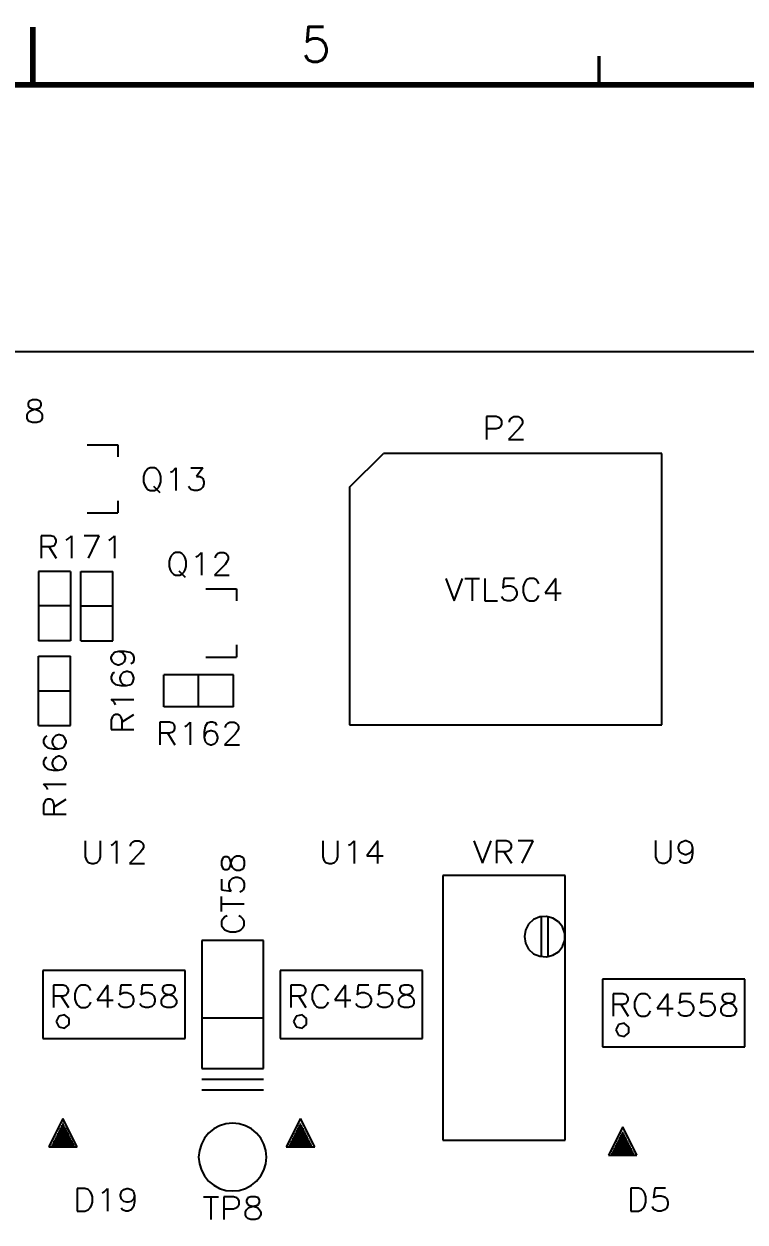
# Model space of a CAD drawing. Extents: x 295 to 953, y 10 to 290.
# Drawn here: x 686.2 to 748.3, y 187.1 to 290.2 of the extents above; entities that cross this region are included whole.
import ezdxf
from ezdxf.enums import TextEntityAlignment as Align

# ---------------------------------------------------------------- set-up
doc = ezdxf.new("R2010")
doc.units = 0
doc.header["$LTSCALE"] = 5
doc.header["$MEASUREMENT"] = 0
doc.layers.get('0').update_dxf_attribs({"linetype": 'CONTINUOUS', "lineweight": 25})
for name, color, linetype in [('DV-PEI-A6_TSK', 10, 'CONTINUOUS'), ('문자', 4, 'CONTINUOUS'), ('테두리', 3, 'CONTINUOUS')]:
    doc.layers.add(name, color=color, linetype=linetype)
doc.styles.get("Standard").update_dxf_attribs({"font": 'simplex.shx'})

# ---------------------------------------------------------------- blocks, each defined once
blk = doc.blocks.new('C')
at = {"layer": '테두리'}
for points, const_width in [([(210, 290), (210, 285)], 0.5), ([(258.75, 287.5), (258.75, 285)], 0.3), ([(15, 285), (15, 15), (405, 15), (405, 285), (15, 285)], 0.5)]:
    blk.add_lwpolyline(points, dxfattribs=dict(at, const_width=const_width))
at = {"layer": '문자'}
blk.add_text('5', height=3, dxfattribs=at).set_placement((234.38, 288.5), align=Align.MIDDLE)

msp = doc.modelspace()

# ---------------------------------------------------------------- linework, layer by layer
at = {"layer": 'DV-PEI-A6_TSK', "color": 7}
for p, q in [((858.07, 262), (515.38, 262)), ((686.68, 257.77), (686.59, 257.58)), ((686.59, 257.58), (686.59, 257.4)), ((686.59, 257.4), (686.68, 257.22)), ((686.96, 257.86), (686.68, 257.77)), ((686.68, 257.22), (686.86, 257.12)), ((686.78, 256.93), (687.05, 257.03)), ((686.86, 257.12), (687.24, 257.03)), ((687.33, 257.86), (686.96, 257.86)), ((687.05, 257.03), (687.42, 257.12)), ((687.24, 257.03), (687.52, 256.93)), ((687.61, 257.77), (687.33, 257.86)), ((687.42, 257.12), (687.61, 257.22)), ((687.7, 257.58), (687.61, 257.77)), ((687.61, 257.22), (687.7, 257.4)), ((687.7, 257.4), (687.7, 257.58)), ((686.49, 256.57), (686.59, 256.75)), ((686.49, 256.29), (686.49, 256.57)), ((686.59, 256.1), (686.49, 256.29)), ((686.59, 256.75), (686.78, 256.93)), ((686.68, 256.01), (686.59, 256.1)), ((686.96, 255.91), (686.68, 256.01)), ((687.61, 256.01), (687.33, 255.91)), ((687.52, 256.93), (687.7, 256.75)), ((687.7, 256.1), (687.61, 256.01)), ((687.7, 256.75), (687.79, 256.57)), ((687.79, 256.29), (687.7, 256.1)), ((687.79, 256.57), (687.79, 256.29)), ((726.89, 256.43), (726.05, 256.43)), ((726.05, 256.43), (726.05, 254.46)), ((727.17, 256.33), (726.89, 256.43)), ((727.27, 256.24), (727.17, 256.33)), ((727.36, 256.05), (727.27, 256.24)), ((727.36, 255.77), (727.36, 256.05)), ((728.02, 256.05), (728.11, 256.24)), ((728.02, 255.96), (728.02, 256.05)), ((728.11, 256.24), (728.21, 256.33)), ((728.21, 256.33), (728.39, 256.43)), ((728.39, 256.43), (728.77, 256.43)), ((728.77, 256.43), (728.95, 256.33)), ((728.95, 256.33), (729.05, 256.24)), ((729.05, 256.24), (729.14, 256.05)), ((729.14, 256.05), (729.14, 255.87)), ((687.33, 255.91), (686.96, 255.91)), ((726.05, 255.4), (726.89, 255.4)), ((726.89, 255.4), (727.17, 255.49)), ((727.17, 255.49), (727.27, 255.59)), ((727.27, 255.59), (727.36, 255.77)), ((728.86, 255.4), (727.93, 254.46)), ((729.05, 255.68), (728.86, 255.4)), ((729.14, 255.87), (729.05, 255.68)), ((691.65, 254), (694.3, 254)), ((694.3, 254), (694.3, 252.96)), ((727.93, 254.46), (729.24, 254.46)), ((714.26, 250.34), (717.18, 253.26)), ((741.14, 253.26), (717.18, 253.26)), ((741.14, 229.89), (741.14, 253.26)), ((696.89, 251.93), (696.71, 251.74)), ((697.07, 252.02), (696.89, 251.93)), ((697.45, 252.02), (697.07, 252.02)), ((697.63, 251.93), (697.45, 252.02)), ((697.82, 251.74), (697.63, 251.93)), ((699.03, 251.74), (699.3, 252.02)), ((699.3, 252.02), (699.3, 250.07)), ((700.6, 252.02), (701.62, 252.02)), ((701.62, 252.02), (701.06, 251.28)), ((696.61, 251.56), (696.52, 251.28)), ((696.52, 251.28), (696.52, 250.81)), ((696.52, 250.81), (696.61, 250.54)), ((696.71, 251.74), (696.61, 251.56)), ((697.91, 251.56), (697.82, 251.74)), ((698, 251.28), (697.91, 251.56)), ((697.91, 250.54), (698, 250.81)), ((698, 250.81), (698, 251.28)), ((698.84, 251.65), (699.03, 251.74)), ((701.06, 251.28), (701.35, 251.28)), ((701.35, 251.28), (701.53, 251.19)), ((701.53, 251.19), (701.62, 251.09)), ((701.62, 251.09), (701.71, 250.81)), ((701.71, 250.81), (701.71, 250.63)), ((696.61, 250.54), (696.71, 250.35)), ((696.71, 250.35), (696.89, 250.16)), ((696.89, 250.16), (697.07, 250.07)), ((697.07, 250.07), (697.45, 250.07)), ((697.36, 250.44), (697.91, 249.89)), ((697.45, 250.07), (697.63, 250.16)), ((697.63, 250.16), (697.82, 250.35)), ((697.82, 250.35), (697.91, 250.54)), ((700.51, 250.26), (700.42, 250.44)), ((700.6, 250.16), (700.51, 250.26)), ((700.88, 250.07), (700.6, 250.16)), ((701.16, 250.07), (700.88, 250.07)), ((701.43, 250.16), (701.16, 250.07)), ((701.62, 250.35), (701.43, 250.16)), ((701.71, 250.63), (701.62, 250.35)), ((714.26, 250.34), (714.26, 229.89)), ((694.3, 249.17), (694.3, 248.14)), ((691.65, 248.14), (694.3, 248.14)), ((688.54, 246.17), (687.71, 246.17)), ((687.71, 246.17), (687.71, 244.23)), ((688.82, 246.07), (688.54, 246.17)), ((688.91, 245.99), (688.82, 246.07)), ((689, 245.8), (688.91, 245.99)), ((688.91, 245.43), (689, 245.61)), ((689, 245.61), (689, 245.8)), ((689.84, 245.8), (690.02, 245.89)), ((690.02, 245.89), (690.3, 246.17)), ((690.3, 246.17), (690.3, 244.23)), ((692.7, 246.17), (691.41, 246.17)), ((691.78, 244.23), (692.7, 246.17)), ((693.53, 245.8), (693.72, 245.89)), ((693.72, 245.89), (694, 246.17)), ((694, 246.17), (694, 244.23)), ((687.71, 245.24), (688.54, 245.24)), ((688.36, 245.24), (689, 244.23)), ((688.54, 245.24), (688.82, 245.34)), ((688.82, 245.34), (688.91, 245.43)), ((699.08, 244.63), (698.9, 244.44)), ((699.27, 244.72), (699.08, 244.63)), ((699.64, 244.72), (699.27, 244.72)), ((699.82, 244.63), (699.64, 244.72)), ((700.01, 244.44), (699.82, 244.63)), ((701.22, 244.44), (701.49, 244.72)), ((701.49, 244.72), (701.49, 242.77)), ((702.79, 244.53), (702.88, 244.63)), ((702.88, 244.63), (703.07, 244.72)), ((703.07, 244.72), (703.44, 244.72)), ((703.44, 244.72), (703.62, 244.63)), ((703.62, 244.63), (703.72, 244.53)), ((698.8, 244.26), (698.71, 243.98)), ((698.71, 243.98), (698.71, 243.51)), ((698.9, 244.44), (698.8, 244.26)), ((700.1, 244.26), (700.01, 244.44)), ((700.19, 243.98), (700.1, 244.26)), ((700.19, 243.51), (700.19, 243.98)), ((701.03, 244.35), (701.22, 244.44)), ((703.54, 243.7), (702.61, 242.77)), ((702.7, 244.35), (702.79, 244.53)), ((702.7, 244.26), (702.7, 244.35)), ((703.72, 243.98), (703.54, 243.7)), ((703.72, 244.53), (703.81, 244.35)), ((703.81, 244.16), (703.72, 243.98)), ((703.81, 244.35), (703.81, 244.16)), ((687.46, 243.1), (687.46, 237.12)), ((690.23, 243.1), (687.46, 243.1)), ((690.23, 243.1), (690.23, 237.12)), ((691.12, 237.12), (691.12, 243.1)), ((691.12, 243.1), (693.88, 243.1)), ((693.88, 237.12), (693.88, 243.1)), ((698.71, 243.51), (698.8, 243.24)), ((698.8, 243.24), (698.9, 243.05)), ((698.9, 243.05), (699.08, 242.86)), ((699.08, 242.86), (699.27, 242.77)), ((699.27, 242.77), (699.64, 242.77)), ((699.55, 243.14), (700.1, 242.59)), ((699.64, 242.77), (699.82, 242.86)), ((699.82, 242.86), (700.01, 243.05)), ((700.01, 243.05), (700.1, 243.24)), ((700.1, 243.24), (700.19, 243.51)), ((702.61, 242.77), (703.9, 242.77)), ((701.88, 241.58), (704.52, 241.58)), ((704.52, 241.58), (704.52, 240.55)), ((722.53, 242.49), (723.26, 240.57)), ((723.26, 240.57), (723.99, 242.49)), ((724.17, 242.49), (725.45, 242.49)), ((724.81, 242.49), (724.81, 240.57)), ((725.91, 242.49), (725.91, 240.57)), ((727.55, 242.49), (727.46, 241.66)), ((727.46, 241.66), (727.55, 241.76)), ((728.46, 242.49), (727.55, 242.49)), ((727.55, 241.76), (727.82, 241.84)), ((727.82, 241.84), (728.1, 241.84)), ((728.1, 241.84), (728.37, 241.76)), ((728.37, 241.76), (728.55, 241.58)), ((728.55, 241.58), (728.65, 241.3)), ((729.28, 242.03), (729.19, 241.76)), ((729.19, 241.76), (729.19, 241.3)), ((729.38, 242.21), (729.28, 242.03)), ((729.56, 242.39), (729.38, 242.21)), ((729.74, 242.49), (729.56, 242.39)), ((730.11, 242.49), (729.74, 242.49)), ((730.29, 242.39), (730.11, 242.49)), ((730.47, 242.21), (730.29, 242.39)), ((730.56, 242.03), (730.47, 242.21)), ((732.02, 242.49), (731.11, 241.21)), ((732.02, 240.57), (732.02, 242.49)), ((725.91, 240.57), (727, 240.57)), ((727.46, 240.75), (727.37, 240.93)), ((727.55, 240.66), (727.46, 240.75)), ((727.82, 240.57), (727.55, 240.66)), ((728.1, 240.57), (727.82, 240.57)), ((728.37, 240.66), (728.1, 240.57)), ((728.55, 240.85), (728.37, 240.66)), ((728.65, 241.11), (728.55, 240.85)), ((728.65, 241.3), (728.65, 241.11)), ((729.19, 241.3), (729.28, 241.03)), ((729.28, 241.03), (729.38, 240.85)), ((729.38, 240.85), (729.56, 240.66)), ((729.56, 240.66), (729.74, 240.57)), ((729.74, 240.57), (730.11, 240.57)), ((730.11, 240.57), (730.29, 240.66)), ((730.29, 240.66), (730.47, 240.85)), ((730.47, 240.85), (730.56, 241.03)), ((731.11, 241.21), (732.48, 241.21)), ((690.23, 240.12), (687.46, 240.12)), ((691.12, 240.12), (693.88, 240.12)), ((690.23, 237.12), (687.46, 237.12)), ((691.12, 237.12), (693.88, 237.12)), ((704.52, 236.76), (704.52, 235.72)), ((687.46, 229.82), (687.46, 235.8)), ((687.46, 235.8), (690.23, 235.8)), ((690.23, 229.82), (690.23, 235.8)), ((693.74, 235.68), (693.84, 235.95)), ((693.74, 235.58), (693.74, 235.68)), ((693.84, 235.31), (693.74, 235.58)), ((693.84, 235.95), (694.02, 236.14)), ((694.02, 235.12), (693.84, 235.31)), ((694.02, 236.14), (694.39, 236.23)), ((694.39, 236.23), (694.67, 236.14)), ((694.39, 236.23), (694.85, 236.23)), ((694.67, 236.14), (694.85, 235.95)), ((694.85, 235.31), (694.67, 235.12)), ((694.85, 236.23), (695.32, 236.14)), ((694.85, 235.95), (694.94, 235.68)), ((694.94, 235.58), (694.85, 235.31)), ((694.94, 235.68), (694.94, 235.58)), ((695.32, 236.14), (695.59, 235.95)), ((695.59, 235.95), (695.68, 235.68)), ((695.68, 235.49), (695.59, 235.21)), ((695.68, 235.68), (695.68, 235.49)), ((701.88, 235.72), (704.52, 235.72)), ((693.84, 234.29), (693.74, 234.01)), ((694.02, 234.38), (693.84, 234.29)), ((694.3, 235.03), (694.02, 235.12)), ((694.39, 235.03), (694.3, 235.03)), ((694.67, 235.12), (694.39, 235.03)), ((694.76, 234.38), (694.57, 234.2)), ((695.04, 234.47), (694.76, 234.38)), ((695.13, 234.47), (695.04, 234.47)), ((695.41, 234.38), (695.13, 234.47)), ((695.59, 235.21), (695.41, 235.12)), ((695.59, 234.2), (695.41, 234.38)), ((693.74, 234.01), (693.74, 233.83)), ((693.74, 233.83), (693.84, 233.55)), ((693.84, 233.55), (694.11, 233.36)), ((694.11, 233.36), (694.57, 233.27)), ((694.57, 234.2), (694.48, 233.92)), ((694.48, 233.92), (694.48, 233.83)), ((694.48, 233.83), (694.57, 233.55)), ((694.57, 233.55), (694.76, 233.36)), ((694.57, 233.27), (695.04, 233.27)), ((694.76, 233.36), (695.04, 233.27)), ((695.04, 233.27), (695.41, 233.36)), ((695.41, 233.36), (695.59, 233.55)), ((695.68, 233.92), (695.59, 234.2)), ((695.59, 233.55), (695.68, 233.83)), ((695.68, 233.83), (695.68, 233.92)), ((704.25, 234.19), (698.27, 234.19)), ((698.27, 231.43), (698.27, 234.19)), ((701.26, 231.43), (701.26, 234.19)), ((704.25, 231.43), (704.25, 234.19)), ((687.46, 232.81), (690.23, 232.81)), ((694.02, 231.79), (693.74, 232.07)), ((693.74, 232.07), (695.68, 232.07)), ((694.11, 231.61), (694.02, 231.79)), ((704.25, 231.43), (698.27, 231.43)), ((693.84, 230.59), (693.74, 230.31)), ((693.74, 230.31), (693.74, 229.48)), ((693.93, 230.69), (693.84, 230.59)), ((694.11, 230.77), (693.93, 230.69)), ((694.3, 230.77), (694.11, 230.77)), ((694.48, 230.69), (694.3, 230.77)), ((694.57, 230.59), (694.48, 230.69)), ((694.67, 230.31), (694.57, 230.59)), ((694.67, 230.13), (695.68, 230.77)), ((694.67, 229.48), (694.67, 230.31)), ((687.46, 229.82), (690.23, 229.82)), ((693.74, 229.48), (695.68, 229.48)), ((698.76, 230.1), (697.93, 230.1)), ((697.93, 230.1), (697.93, 228.16)), ((697.93, 229.18), (698.76, 229.18)), ((698.58, 229.18), (699.22, 228.16)), ((699.04, 230.01), (698.76, 230.1)), ((698.76, 229.18), (699.04, 229.27)), ((699.14, 229.92), (699.04, 230.01)), ((699.04, 229.27), (699.14, 229.37)), ((699.22, 229.73), (699.14, 229.92)), ((699.14, 229.37), (699.22, 229.55)), ((699.22, 229.55), (699.22, 229.73)), ((700.06, 229.73), (700.24, 229.83)), ((700.24, 229.83), (700.52, 230.1)), ((700.52, 230.1), (700.52, 228.16)), ((701.81, 229.73), (701.73, 229.27)), ((701.73, 229.27), (701.73, 228.81)), ((702, 230.01), (701.81, 229.73)), ((702, 229.27), (701.81, 229.09)), ((702.28, 230.1), (702, 230.01)), ((702.28, 229.37), (702, 229.27)), ((702.46, 230.1), (702.28, 230.1)), ((702.37, 229.37), (702.28, 229.37)), ((702.65, 229.27), (702.37, 229.37)), ((702.74, 230.01), (702.46, 230.1)), ((702.83, 229.09), (702.65, 229.27)), ((702.83, 229.83), (702.74, 230.01)), ((703.57, 229.73), (703.66, 229.92)), ((703.57, 229.64), (703.57, 229.73)), ((703.66, 229.92), (703.76, 230.01)), ((703.76, 230.01), (703.94, 230.1)), ((703.94, 230.1), (704.31, 230.1)), ((704.31, 230.1), (704.49, 230.01)), ((704.59, 229.37), (704.4, 229.09)), ((704.49, 230.01), (704.59, 229.92)), ((704.59, 229.92), (704.68, 229.73)), ((704.68, 229.55), (704.59, 229.37)), ((704.68, 229.73), (704.68, 229.55)), ((714.26, 229.89), (741.14, 229.89)), ((688, 228.83), (687.9, 228.56)), ((687.9, 228.56), (687.9, 228.37)), ((687.9, 228.37), (688, 228.09)), ((688.18, 228.93), (688, 228.83)), ((688, 228.09), (688.27, 227.91)), ((688.73, 228.74), (688.64, 228.47)), ((688.64, 228.47), (688.64, 228.37)), ((688.64, 228.37), (688.73, 228.09)), ((688.92, 228.93), (688.73, 228.74)), ((688.73, 228.09), (688.92, 227.91)), ((689.19, 229.02), (688.92, 228.93)), ((689.29, 229.02), (689.19, 229.02)), ((689.57, 228.93), (689.29, 229.02)), ((689.75, 228.74), (689.57, 228.93)), ((689.57, 227.91), (689.75, 228.09)), ((689.84, 228.47), (689.75, 228.74)), ((689.75, 228.09), (689.84, 228.37)), ((689.84, 228.37), (689.84, 228.47)), ((701.81, 229.09), (701.73, 228.81)), ((701.73, 228.81), (701.81, 228.44)), ((701.81, 228.44), (702, 228.26)), ((702, 228.26), (702.28, 228.16)), ((702.28, 228.16), (702.37, 228.16)), ((702.37, 228.16), (702.65, 228.26)), ((702.65, 228.26), (702.83, 228.44)), ((702.92, 228.81), (702.83, 229.09)), ((702.83, 228.44), (702.92, 228.72)), ((702.92, 228.72), (702.92, 228.81)), ((704.4, 229.09), (703.48, 228.16)), ((703.48, 228.16), (704.77, 228.16)), ((688.18, 227.08), (688, 226.99)), ((688.27, 227.91), (688.73, 227.82)), ((688.73, 227.82), (689.19, 227.82)), ((688.92, 227.08), (688.73, 226.9)), ((688.92, 227.91), (689.19, 227.82)), ((689.19, 227.17), (688.92, 227.08)), ((689.19, 227.82), (689.57, 227.91)), ((689.29, 227.17), (689.19, 227.17)), ((689.57, 227.08), (689.29, 227.17)), ((689.75, 226.9), (689.57, 227.08)), ((688, 226.99), (687.9, 226.71)), ((687.9, 226.71), (687.9, 226.53)), ((687.9, 226.53), (688, 226.25)), ((688, 226.25), (688.27, 226.06)), ((688.27, 226.06), (688.73, 225.97)), ((688.73, 226.9), (688.64, 226.61)), ((688.64, 226.61), (688.64, 226.53)), ((688.64, 226.53), (688.73, 226.25)), ((688.73, 226.25), (688.92, 226.06)), ((688.92, 226.06), (689.19, 225.97)), ((689.19, 225.97), (689.57, 226.06)), ((689.57, 226.06), (689.75, 226.25)), ((689.84, 226.61), (689.75, 226.9)), ((689.75, 226.25), (689.84, 226.53)), ((689.84, 226.53), (689.84, 226.61)), ((688.73, 225.97), (689.19, 225.97)), ((688.18, 224.49), (687.9, 224.77)), ((687.9, 224.77), (689.84, 224.77)), ((688.27, 224.31), (688.18, 224.49)), ((688, 223.29), (687.9, 223.01)), ((687.9, 223.01), (687.9, 222.18)), ((688.08, 223.38), (688, 223.29)), ((688.27, 223.47), (688.08, 223.38)), ((688.46, 223.47), (688.27, 223.47)), ((688.64, 223.38), (688.46, 223.47)), ((688.73, 223.29), (688.64, 223.38)), ((688.83, 223.01), (688.73, 223.29)), ((688.83, 222.83), (689.84, 223.47)), ((688.83, 222.18), (688.83, 223.01)), ((687.9, 222.18), (689.84, 222.18)), ((691.5, 219.89), (691.5, 218.5)), ((692.8, 218.5), (692.8, 219.89)), ((693.91, 219.61), (694.19, 219.89)), ((694.19, 219.89), (694.19, 217.94)), ((695.58, 219.8), (695.77, 219.89)), ((695.77, 219.89), (696.14, 219.89)), ((696.14, 219.89), (696.32, 219.8)), ((711.95, 219.89), (711.95, 218.5)), ((713.25, 218.5), (713.25, 219.89)), ((714.36, 219.61), (714.64, 219.89)), ((714.64, 219.89), (714.64, 217.94)), ((716.68, 219.89), (715.75, 218.59)), ((716.68, 217.94), (716.68, 219.89)), ((724.95, 219.89), (725.69, 217.95)), ((725.69, 217.95), (726.44, 219.89)), ((727.73, 219.89), (726.9, 219.89)), ((726.9, 219.89), (726.9, 217.95)), ((728.01, 219.8), (727.73, 219.89)), ((730.06, 219.89), (728.76, 219.89)), ((729.13, 217.95), (730.06, 219.89)), ((740.61, 219.91), (740.61, 218.51)), ((741.92, 218.51), (741.92, 219.91)), ((742.67, 219.63), (742.86, 219.81)), ((742.86, 219.81), (743.14, 219.91)), ((743.14, 219.91), (743.23, 219.91)), ((743.23, 219.91), (743.51, 219.81)), ((743.51, 219.81), (743.7, 219.63)), ((693.73, 219.52), (693.91, 219.61)), ((696.23, 218.87), (695.3, 217.94)), ((695.4, 219.52), (695.49, 219.7)), ((695.4, 219.43), (695.4, 219.52)), ((695.49, 219.7), (695.58, 219.8)), ((696.41, 219.15), (696.23, 218.87)), ((696.32, 219.8), (696.41, 219.7)), ((696.41, 219.7), (696.51, 219.52)), ((696.51, 219.34), (696.41, 219.15)), ((696.51, 219.52), (696.51, 219.34)), ((714.17, 219.52), (714.36, 219.61)), ((726.9, 218.96), (727.73, 218.96)), ((727.55, 218.96), (728.2, 217.95)), ((727.73, 218.96), (728.01, 219.06)), ((728.11, 219.71), (728.01, 219.8)), ((728.01, 219.06), (728.11, 219.15)), ((728.2, 219.52), (728.11, 219.71)), ((728.11, 219.15), (728.2, 219.34)), ((728.2, 219.34), (728.2, 219.52)), ((742.58, 219.35), (742.67, 219.63)), ((742.58, 219.25), (742.58, 219.35)), ((742.67, 218.97), (742.58, 219.25)), ((742.86, 218.79), (742.67, 218.97)), ((743.14, 218.69), (742.86, 218.79)), ((743.51, 218.79), (743.23, 218.69)), ((743.7, 218.97), (743.51, 218.79)), ((743.7, 219.63), (743.79, 219.25)), ((743.79, 219.25), (743.7, 218.97)), ((743.79, 218.79), (743.7, 218.32)), ((743.79, 219.25), (743.79, 218.79)), ((691.5, 218.5), (691.6, 218.22)), ((691.6, 218.22), (691.78, 218.03)), ((691.78, 218.03), (692.06, 217.94)), ((692.06, 217.94), (692.24, 217.94)), ((692.24, 217.94), (692.52, 218.03)), ((692.52, 218.03), (692.71, 218.22)), ((692.71, 218.22), (692.8, 218.5)), ((695.3, 217.94), (696.6, 217.94)), ((703.33, 218.43), (703.23, 218.15)), ((703.23, 218.15), (703.23, 217.78)), ((703.23, 217.78), (703.33, 217.5)), ((703.51, 218.52), (703.33, 218.43)), ((703.7, 218.52), (703.51, 218.52)), ((703.88, 218.43), (703.7, 218.52)), ((703.97, 218.24), (703.88, 218.43)), ((704.07, 217.88), (703.97, 218.24)), ((703.97, 217.69), (704.07, 218.06)), ((704.07, 218.06), (704.16, 218.34)), ((704.16, 217.59), (704.07, 217.88)), ((704.16, 218.34), (704.34, 218.52)), ((704.34, 218.52), (704.53, 218.61)), ((704.53, 218.61), (704.81, 218.61)), ((704.81, 218.61), (704.99, 218.52)), ((704.99, 218.52), (705.08, 218.43)), ((705.08, 218.43), (705.18, 218.15)), ((705.18, 217.78), (705.08, 217.5)), ((705.18, 218.15), (705.18, 217.78)), ((711.95, 218.5), (712.04, 218.22)), ((712.04, 218.22), (712.22, 218.03)), ((712.22, 218.03), (712.5, 217.94)), ((712.5, 217.94), (712.69, 217.94)), ((712.69, 217.94), (712.97, 218.03)), ((712.97, 218.03), (713.15, 218.22)), ((713.15, 218.22), (713.25, 218.5)), ((715.75, 218.59), (717.14, 218.59)), ((740.61, 218.51), (740.7, 218.23)), ((740.7, 218.23), (740.89, 218.04)), ((740.89, 218.04), (741.17, 217.95)), ((741.17, 217.95), (741.36, 217.95)), ((741.36, 217.95), (741.64, 218.04)), ((741.64, 218.04), (741.82, 218.23)), ((741.82, 218.23), (741.92, 218.51)), ((742.77, 218.04), (742.67, 218.23)), ((743.05, 217.95), (742.77, 218.04)), ((743.23, 217.95), (743.05, 217.95)), ((743.23, 218.69), (743.14, 218.69)), ((743.51, 218.04), (743.23, 217.95)), ((743.7, 218.32), (743.51, 218.04)), ((703.33, 217.5), (703.51, 217.41)), ((703.51, 217.41), (703.7, 217.41)), ((703.7, 217.41), (703.88, 217.5)), ((703.88, 217.5), (703.97, 217.69)), ((704.34, 217.41), (704.16, 217.59)), ((704.16, 216.67), (704.44, 216.77)), ((704.53, 217.32), (704.34, 217.41)), ((704.44, 216.77), (704.62, 216.77)), ((704.81, 217.32), (704.53, 217.32)), ((704.62, 216.77), (704.9, 216.67)), ((704.99, 217.41), (704.81, 217.32)), ((705.08, 217.5), (704.99, 217.41)), ((732.81, 216.89), (722.29, 216.89)), ((722.29, 216.89), (722.29, 194.11)), ((732.81, 194.11), (732.81, 216.89)), ((703.23, 216.58), (703.23, 215.66)), ((703.88, 216.21), (703.97, 216.48)), ((703.88, 215.93), (703.88, 216.21)), ((703.97, 215.66), (703.88, 215.93)), ((703.97, 216.48), (704.16, 216.67)), ((704.9, 216.67), (705.08, 216.48)), ((705.08, 216.48), (705.18, 216.21)), ((705.18, 215.93), (705.08, 215.66)), ((705.18, 216.21), (705.18, 215.93)), ((703.23, 215.66), (704.07, 215.56)), ((703.23, 213.8), (703.23, 215.1)), ((704.07, 215.56), (703.97, 215.66)), ((704.99, 215.56), (704.81, 215.47)), ((705.08, 215.66), (704.99, 215.56)), ((703.23, 214.45), (705.18, 214.45)), ((703.33, 213.15), (703.23, 212.97)), ((703.23, 212.97), (703.23, 212.6)), ((703.23, 212.6), (703.33, 212.42)), ((703.51, 213.34), (703.33, 213.15)), ((703.7, 213.44), (703.51, 213.34)), ((704.9, 213.34), (704.72, 213.44)), ((705.08, 213.15), (704.9, 213.34)), ((705.18, 212.97), (705.08, 213.15)), ((705.08, 212.42), (705.18, 212.6)), ((705.18, 212.6), (705.18, 212.97)), ((729.67, 212.71), (729.4, 212.2)), ((730.09, 213.1), (729.67, 212.71)), ((730.63, 213.33), (730.09, 213.1)), ((731.2, 213.38), (730.63, 213.33)), ((730.77, 209.88), (730.77, 213.39)), ((731.76, 213.24), (731.2, 213.38)), ((731.35, 209.88), (731.35, 213.39)), ((732.24, 212.92), (731.76, 213.24)), ((732.59, 212.47), (732.24, 212.92)), ((703.33, 212.42), (703.51, 212.23)), ((703.51, 212.23), (703.7, 212.14)), ((703.7, 212.14), (703.97, 212.04)), ((703.97, 212.04), (704.44, 212.04)), ((704.44, 212.04), (704.72, 212.14)), ((704.72, 212.14), (704.9, 212.23)), ((704.9, 212.23), (705.08, 212.42)), ((729.4, 212.2), (729.31, 211.64)), ((729.31, 211.64), (729.4, 211.06)), ((732.78, 211.92), (732.59, 212.47)), ((732.78, 211.34), (732.78, 211.92)), ((706.83, 211.31), (701.54, 211.31)), ((701.54, 211.31), (701.54, 207.17)), ((706.83, 207.17), (706.83, 211.31)), ((729.4, 211.06), (729.67, 210.55)), ((729.67, 210.55), (730.09, 210.16)), ((732.24, 210.34), (732.59, 210.8)), ((732.59, 210.8), (732.78, 211.34)), ((730.09, 210.16), (730.63, 209.94)), ((730.63, 209.94), (731.2, 209.89)), ((731.2, 209.89), (731.76, 210.03)), ((731.76, 210.03), (732.24, 210.34)), ((700.1, 208.71), (687.83, 208.71)), ((687.83, 208.71), (687.83, 202.87)), ((700.1, 202.87), (700.1, 208.71)), ((720.54, 208.71), (708.27, 208.71)), ((708.27, 208.71), (708.27, 202.87)), ((720.54, 202.87), (720.54, 208.71)), ((689.59, 207.45), (688.76, 207.45)), ((688.76, 207.45), (688.76, 205.53)), ((689.86, 207.37), (689.59, 207.45)), ((691.15, 207.45), (690.96, 207.37)), ((691.52, 207.45), (691.15, 207.45)), ((691.71, 207.37), (691.52, 207.45)), ((693.45, 207.45), (692.53, 206.17)), ((693.45, 205.53), (693.45, 207.45)), ((694.56, 207.45), (694.46, 206.63)), ((695.47, 207.45), (694.56, 207.45)), ((696.4, 207.45), (696.3, 206.63)), ((697.32, 207.45), (696.4, 207.45)), ((698.51, 207.45), (698.24, 207.37)), ((698.88, 207.45), (698.51, 207.45)), ((699.16, 207.37), (698.88, 207.45)), ((710.03, 207.45), (709.2, 207.45)), ((709.2, 207.45), (709.2, 205.53)), ((710.31, 207.37), (710.03, 207.45)), ((711.6, 207.45), (711.41, 207.37)), ((711.97, 207.45), (711.6, 207.45)), ((712.15, 207.37), (711.97, 207.45)), ((713.9, 207.45), (712.98, 206.17)), ((713.9, 205.53), (713.9, 207.45)), ((715, 207.45), (714.91, 206.63)), ((715.92, 207.45), (715, 207.45)), ((716.84, 207.45), (716.75, 206.63)), ((717.77, 207.45), (716.84, 207.45)), ((718.96, 207.45), (718.68, 207.37)), ((719.33, 207.45), (718.96, 207.45)), ((719.61, 207.37), (719.33, 207.45)), ((748.29, 207.98), (736.02, 207.98)), ((736.02, 207.98), (736.02, 202.14)), ((748.29, 202.14), (748.29, 207.98)), ((688.76, 206.54), (689.59, 206.54)), ((689.4, 206.54), (690.05, 205.53)), ((689.59, 206.54), (689.86, 206.63)), ((689.95, 207.27), (689.86, 207.37)), ((689.86, 206.63), (689.95, 206.72)), ((690.05, 207.08), (689.95, 207.27)), ((689.95, 206.72), (690.05, 206.9)), ((690.05, 206.9), (690.05, 207.08)), ((690.69, 207), (690.6, 206.72)), ((690.6, 206.72), (690.6, 206.26)), ((690.78, 207.18), (690.69, 207)), ((690.96, 207.37), (690.78, 207.18)), ((691.89, 207.18), (691.71, 207.37)), ((691.98, 207), (691.89, 207.18)), ((694.46, 206.63), (694.56, 206.72)), ((694.56, 206.72), (694.83, 206.81)), ((694.83, 206.81), (695.11, 206.81)), ((695.11, 206.81), (695.39, 206.72)), ((695.39, 206.72), (695.57, 206.54)), ((695.57, 206.54), (695.66, 206.26)), ((696.3, 206.63), (696.4, 206.72)), ((696.4, 206.72), (696.67, 206.81)), ((696.67, 206.81), (696.95, 206.81)), ((696.95, 206.81), (697.23, 206.72)), ((697.23, 206.72), (697.41, 206.54)), ((697.41, 206.54), (697.5, 206.26)), ((698.24, 207.37), (698.14, 207.18)), ((698.14, 207.18), (698.14, 207)), ((698.14, 207), (698.24, 206.81)), ((698.14, 206.35), (698.33, 206.54)), ((698.24, 206.81), (698.42, 206.72)), ((698.33, 206.54), (698.61, 206.63)), ((698.42, 206.72), (698.79, 206.63)), ((698.61, 206.63), (698.97, 206.72)), ((698.79, 206.63), (699.07, 206.54)), ((698.97, 206.72), (699.16, 206.81)), ((699.07, 206.54), (699.25, 206.35)), ((699.25, 207.18), (699.16, 207.37)), ((699.16, 206.81), (699.25, 207)), ((699.25, 207), (699.25, 207.18)), ((701.54, 207.17), (701.54, 206.48)), ((701.54, 206.48), (701.54, 205.22)), ((706.83, 206.48), (706.83, 207.17)), ((706.83, 205.22), (706.83, 206.48)), ((709.2, 206.54), (710.03, 206.54)), ((709.85, 206.54), (710.49, 205.53)), ((710.03, 206.54), (710.31, 206.63)), ((710.4, 207.27), (710.31, 207.37)), ((710.31, 206.63), (710.4, 206.72)), ((710.49, 207.08), (710.4, 207.27)), ((710.4, 206.72), (710.49, 206.9)), ((710.49, 206.9), (710.49, 207.08)), ((711.14, 207), (711.04, 206.72)), ((711.04, 206.72), (711.04, 206.26)), ((711.23, 207.18), (711.14, 207)), ((711.41, 207.37), (711.23, 207.18)), ((712.33, 207.18), (712.15, 207.37)), ((712.43, 207), (712.33, 207.18)), ((714.91, 206.63), (715, 206.72)), ((715, 206.72), (715.28, 206.81)), ((715.28, 206.81), (715.55, 206.81)), ((715.55, 206.81), (715.83, 206.72)), ((715.83, 206.72), (716.01, 206.54)), ((716.01, 206.54), (716.11, 206.26)), ((716.75, 206.63), (716.84, 206.72)), ((716.84, 206.72), (717.12, 206.81)), ((717.12, 206.81), (717.4, 206.81)), ((717.4, 206.81), (717.67, 206.72)), ((717.67, 206.72), (717.85, 206.54)), ((717.85, 206.54), (717.95, 206.26)), ((718.68, 207.37), (718.59, 207.18)), ((718.59, 207.18), (718.59, 207)), ((718.59, 207), (718.68, 206.81)), ((718.59, 206.35), (718.78, 206.54)), ((718.68, 206.81), (718.87, 206.72)), ((718.78, 206.54), (719.05, 206.63)), ((718.87, 206.72), (719.24, 206.63)), ((719.05, 206.63), (719.42, 206.72)), ((719.24, 206.63), (719.51, 206.54)), ((719.42, 206.72), (719.61, 206.81)), ((719.51, 206.54), (719.7, 206.35)), ((719.7, 207.18), (719.61, 207.37)), ((719.61, 206.81), (719.7, 207)), ((719.7, 207), (719.7, 207.18)), ((737.78, 206.72), (736.95, 206.72)), ((736.95, 206.72), (736.95, 204.79)), ((738.06, 206.63), (737.78, 206.72)), ((738.15, 206.54), (738.06, 206.63)), ((738.24, 206.35), (738.15, 206.54)), ((738.98, 206.45), (738.89, 206.27)), ((739.16, 206.63), (738.98, 206.45)), ((739.35, 206.72), (739.16, 206.63)), ((739.72, 206.72), (739.35, 206.72)), ((739.9, 206.63), (739.72, 206.72)), ((740.08, 206.45), (739.9, 206.63)), ((740.18, 206.27), (740.08, 206.45)), ((741.65, 206.72), (740.73, 205.44)), ((741.65, 204.79), (741.65, 206.72)), ((742.75, 206.72), (742.66, 205.9)), ((743.67, 206.72), (742.75, 206.72)), ((744.59, 206.72), (744.5, 205.9)), ((745.52, 206.72), (744.59, 206.72)), ((746.43, 206.63), (746.34, 206.45)), ((746.34, 206.45), (746.34, 206.27)), ((746.71, 206.72), (746.43, 206.63)), ((747.08, 206.72), (746.71, 206.72)), ((747.36, 206.63), (747.08, 206.72)), ((747.44, 206.45), (747.36, 206.63)), ((747.44, 206.27), (747.44, 206.45)), ((690.6, 206.26), (690.69, 205.98)), ((690.69, 205.98), (690.78, 205.8)), ((690.78, 205.8), (690.96, 205.61)), ((690.96, 205.61), (691.15, 205.53)), ((691.15, 205.53), (691.52, 205.53)), ((691.52, 205.53), (691.71, 205.61)), ((691.71, 205.61), (691.89, 205.8)), ((691.89, 205.8), (691.98, 205.98)), ((692.53, 206.17), (693.91, 206.17)), ((694.46, 205.71), (694.37, 205.89)), ((694.56, 205.61), (694.46, 205.71)), ((694.83, 205.53), (694.56, 205.61)), ((695.11, 205.53), (694.83, 205.53)), ((695.39, 205.61), (695.11, 205.53)), ((695.57, 205.8), (695.39, 205.61)), ((695.66, 206.07), (695.57, 205.8)), ((695.66, 206.26), (695.66, 206.07)), ((696.3, 205.71), (696.21, 205.89)), ((696.4, 205.61), (696.3, 205.71)), ((696.67, 205.53), (696.4, 205.61)), ((696.95, 205.53), (696.67, 205.53)), ((697.23, 205.61), (696.95, 205.53)), ((697.41, 205.8), (697.23, 205.61)), ((697.5, 206.07), (697.41, 205.8)), ((697.5, 206.26), (697.5, 206.07)), ((698.06, 206.17), (698.14, 206.35)), ((698.06, 205.89), (698.06, 206.17)), ((698.14, 205.71), (698.06, 205.89)), ((698.24, 205.61), (698.14, 205.71)), ((698.51, 205.53), (698.24, 205.61)), ((698.88, 205.53), (698.51, 205.53)), ((699.16, 205.61), (698.88, 205.53)), ((699.25, 205.71), (699.16, 205.61)), ((699.25, 206.35), (699.34, 206.17)), ((699.34, 205.89), (699.25, 205.71)), ((699.34, 206.17), (699.34, 205.89)), ((711.04, 206.26), (711.14, 205.98)), ((711.14, 205.98), (711.23, 205.8)), ((711.23, 205.8), (711.41, 205.61)), ((711.41, 205.61), (711.6, 205.53)), ((711.6, 205.53), (711.97, 205.53)), ((711.97, 205.53), (712.15, 205.61)), ((712.15, 205.61), (712.33, 205.8)), ((712.33, 205.8), (712.43, 205.98)), ((712.98, 206.17), (714.36, 206.17)), ((714.91, 205.71), (714.82, 205.89)), ((715, 205.61), (714.91, 205.71)), ((715.28, 205.53), (715, 205.61)), ((715.55, 205.53), (715.28, 205.53)), ((715.83, 205.61), (715.55, 205.53)), ((716.01, 205.8), (715.83, 205.61)), ((716.11, 206.07), (716.01, 205.8)), ((716.11, 206.26), (716.11, 206.07)), ((716.75, 205.71), (716.66, 205.89)), ((716.84, 205.61), (716.75, 205.71)), ((717.12, 205.53), (716.84, 205.61)), ((717.4, 205.53), (717.12, 205.53)), ((717.67, 205.61), (717.4, 205.53)), ((717.85, 205.8), (717.67, 205.61)), ((717.95, 206.07), (717.85, 205.8)), ((717.95, 206.26), (717.95, 206.07)), ((718.5, 206.17), (718.59, 206.35)), ((718.5, 205.89), (718.5, 206.17)), ((718.59, 205.71), (718.5, 205.89)), ((718.68, 205.61), (718.59, 205.71)), ((718.96, 205.53), (718.68, 205.61)), ((719.33, 205.53), (718.96, 205.53)), ((719.61, 205.61), (719.33, 205.53)), ((719.7, 205.71), (719.61, 205.61)), ((719.7, 206.35), (719.79, 206.17)), ((719.79, 205.89), (719.7, 205.71)), ((719.79, 206.17), (719.79, 205.89)), ((736.95, 205.81), (737.78, 205.81)), ((737.6, 205.81), (738.24, 204.79)), ((737.78, 205.81), (738.06, 205.9)), ((738.06, 205.9), (738.15, 205.99)), ((738.15, 205.99), (738.24, 206.17)), ((738.24, 206.17), (738.24, 206.35)), ((738.89, 206.27), (738.79, 205.99)), ((738.79, 205.99), (738.79, 205.53)), ((738.79, 205.53), (738.89, 205.25)), ((740.73, 205.44), (742.11, 205.44)), ((742.66, 205.9), (742.75, 205.99)), ((742.75, 205.99), (743.03, 206.08)), ((743.03, 206.08), (743.3, 206.08)), ((743.3, 206.08), (743.58, 205.99)), ((743.58, 205.99), (743.76, 205.81)), ((743.76, 205.81), (743.86, 205.53)), ((743.86, 205.53), (743.86, 205.34)), ((744.5, 205.9), (744.59, 205.99)), ((744.59, 205.99), (744.87, 206.08)), ((744.87, 206.08), (745.15, 206.08)), ((745.15, 206.08), (745.42, 205.99)), ((745.42, 205.99), (745.6, 205.81)), ((745.6, 205.81), (745.7, 205.53)), ((745.7, 205.53), (745.7, 205.34)), ((746.25, 205.44), (746.34, 205.62)), ((746.25, 205.16), (746.25, 205.44)), ((746.34, 206.27), (746.43, 206.08)), ((746.34, 205.62), (746.53, 205.81)), ((746.43, 206.08), (746.62, 205.99)), ((746.53, 205.81), (746.8, 205.9)), ((746.62, 205.99), (746.99, 205.9)), ((746.8, 205.9), (747.17, 205.99)), ((746.99, 205.9), (747.26, 205.81)), ((747.17, 205.99), (747.36, 206.08)), ((747.26, 205.81), (747.44, 205.62)), ((747.36, 206.08), (747.44, 206.27)), ((747.44, 205.62), (747.54, 205.44)), ((747.54, 205.44), (747.54, 205.16)), ((689.21, 204.79), (689, 204.33)), ((689, 204.33), (689.21, 203.87)), ((689.71, 204.9), (689.21, 204.79)), ((690.11, 204.58), (689.71, 204.9)), ((690.11, 204.08), (690.11, 204.58)), ((701.54, 205.22), (701.54, 204.18)), ((701.54, 204.64), (706.83, 204.64)), ((706.83, 204.18), (706.83, 205.22)), ((709.66, 204.79), (709.44, 204.33)), ((709.44, 204.33), (709.66, 203.87)), ((710.16, 204.9), (709.66, 204.79)), ((710.55, 204.58), (710.16, 204.9)), ((710.55, 204.08), (710.55, 204.58)), ((738.89, 205.25), (738.98, 205.07)), ((738.98, 205.07), (739.16, 204.88)), ((739.16, 204.88), (739.35, 204.79)), ((739.35, 204.79), (739.72, 204.79)), ((739.72, 204.79), (739.9, 204.88)), ((739.9, 204.88), (740.08, 205.07)), ((740.08, 205.07), (740.18, 205.25)), ((742.66, 204.98), (742.57, 205.16)), ((742.75, 204.88), (742.66, 204.98)), ((743.03, 204.79), (742.75, 204.88)), ((743.3, 204.79), (743.03, 204.79)), ((743.58, 204.88), (743.3, 204.79)), ((743.76, 205.07), (743.58, 204.88)), ((743.86, 205.34), (743.76, 205.07)), ((744.5, 204.98), (744.41, 205.16)), ((744.59, 204.88), (744.5, 204.98)), ((744.87, 204.79), (744.59, 204.88)), ((745.15, 204.79), (744.87, 204.79)), ((745.42, 204.88), (745.15, 204.79)), ((745.6, 205.07), (745.42, 204.88)), ((745.7, 205.34), (745.6, 205.07)), ((746.34, 204.98), (746.25, 205.16)), ((746.43, 204.88), (746.34, 204.98)), ((746.71, 204.79), (746.43, 204.88)), ((747.08, 204.79), (746.71, 204.79)), ((747.36, 204.88), (747.08, 204.79)), ((747.44, 204.98), (747.36, 204.88)), ((747.54, 205.16), (747.44, 204.98)), ((689.21, 203.87), (689.71, 203.76)), ((689.71, 203.76), (690.11, 204.08)), ((701.54, 204.18), (701.54, 200.27)), ((706.83, 200.27), (706.83, 204.18)), ((709.66, 203.87), (710.16, 203.76)), ((710.16, 203.76), (710.55, 204.08)), ((737.41, 204.06), (737.19, 203.6)), ((737.19, 203.6), (737.41, 203.14)), ((737.9, 204.17), (737.41, 204.06)), ((738.3, 203.85), (737.9, 204.17)), ((737.9, 203.03), (738.3, 203.35)), ((738.3, 203.35), (738.3, 203.85)), ((687.83, 202.87), (698.34, 202.87)), ((698.34, 202.87), (700.1, 202.87)), ((708.27, 202.87), (718.79, 202.87)), ((718.79, 202.87), (720.54, 202.87)), ((737.41, 203.14), (737.9, 203.03)), ((736.02, 202.14), (746.54, 202.14)), ((746.54, 202.14), (748.29, 202.14)), ((701.54, 200.27), (706.83, 200.27)), ((701.54, 199.35), (706.83, 199.35)), ((701.54, 198.43), (706.83, 198.43)), ((689.57, 195.97), (688.35, 193.53)), ((689.29, 195.07), (689.87, 195.07)), ((689.36, 195.21), (689.8, 195.21)), ((689.43, 195.35), (689.72, 195.35)), ((689.5, 195.49), (689.65, 195.49)), ((690.8, 193.53), (689.57, 195.97)), ((689.57, 195.63), (689.58, 195.63)), ((702.56, 195.07), (702.12, 194.71)), ((703.06, 195.34), (702.56, 195.07)), ((703.61, 195.51), (703.06, 195.34)), ((704.18, 195.57), (703.61, 195.51)), ((704.75, 195.51), (704.18, 195.57)), ((705.3, 195.34), (704.75, 195.51)), ((705.8, 195.07), (705.3, 195.34)), ((706.25, 194.71), (705.8, 195.07)), ((710.02, 195.97), (708.8, 193.53)), ((709.73, 195.07), (710.31, 195.07)), ((709.8, 195.21), (710.24, 195.21)), ((709.87, 195.35), (710.17, 195.35)), ((709.94, 195.49), (710.1, 195.49)), ((711.25, 193.53), (710.02, 195.97)), ((710.02, 195.63), (710.03, 195.63)), ((737.77, 195.24), (736.55, 192.8)), ((739, 192.8), (737.77, 195.24)), ((688.8, 194.09), (690.36, 194.09)), ((688.87, 194.23), (690.29, 194.23)), ((688.94, 194.37), (690.22, 194.37)), ((689.01, 194.51), (690.15, 194.51)), ((689.08, 194.65), (690.08, 194.65)), ((689.15, 194.79), (690.01, 194.79)), ((689.22, 194.93), (689.94, 194.93)), ((701.75, 194.27), (701.49, 193.77)), ((702.12, 194.71), (701.75, 194.27)), ((706.61, 194.27), (706.25, 194.71)), ((706.88, 193.77), (706.61, 194.27)), ((709.24, 194.09), (710.8, 194.09)), ((709.31, 194.23), (710.73, 194.23)), ((709.38, 194.37), (710.66, 194.37)), ((709.45, 194.51), (710.59, 194.51)), ((709.52, 194.65), (710.52, 194.65)), ((709.59, 194.79), (710.45, 194.79)), ((709.66, 194.93), (710.38, 194.93)), ((722.29, 194.11), (732.81, 194.11)), ((737.34, 194.06), (738.2, 194.06)), ((737.41, 194.2), (738.13, 194.2)), ((737.48, 194.34), (738.06, 194.34)), ((737.55, 194.48), (737.99, 194.48)), ((737.62, 194.62), (737.92, 194.62)), ((737.69, 194.76), (737.85, 194.76)), ((737.77, 194.9), (737.78, 194.9)), ((688.35, 193.53), (690.8, 193.53)), ((688.59, 193.67), (690.57, 193.67)), ((688.66, 193.81), (690.5, 193.81)), ((688.73, 193.95), (690.43, 193.95)), ((701.32, 193.22), (701.26, 192.65)), ((701.49, 193.77), (701.32, 193.22)), ((707.05, 193.22), (706.88, 193.77)), ((707.11, 192.65), (707.05, 193.22)), ((708.8, 193.53), (711.25, 193.53)), ((709.03, 193.67), (711.01, 193.67)), ((709.1, 193.81), (710.94, 193.81)), ((709.17, 193.95), (710.87, 193.95)), ((736.85, 193.08), (738.69, 193.08)), ((736.92, 193.22), (738.62, 193.22)), ((736.99, 193.36), (738.55, 193.36)), ((737.06, 193.5), (738.48, 193.5)), ((737.13, 193.64), (738.41, 193.64)), ((737.2, 193.78), (738.34, 193.78)), ((737.27, 193.92), (738.27, 193.92)), ((701.26, 192.65), (701.32, 192.08)), ((701.32, 192.08), (701.49, 191.53)), ((706.88, 191.53), (707.05, 192.08)), ((707.05, 192.08), (707.11, 192.65)), ((736.55, 192.8), (739, 192.8)), ((736.78, 192.94), (738.76, 192.94)), ((701.49, 191.53), (701.75, 191.03)), ((701.75, 191.03), (702.12, 190.58)), ((706.25, 190.58), (706.61, 191.03)), ((706.61, 191.03), (706.88, 191.53)), ((690.81, 189.95), (690.81, 188)), ((691.47, 189.95), (690.81, 189.95)), ((691.74, 189.86), (691.47, 189.95)), ((693.14, 189.67), (693.41, 189.95)), ((693.41, 189.95), (693.41, 188)), ((694.81, 189.86), (695.08, 189.95)), ((695.08, 189.95), (695.18, 189.95)), ((695.18, 189.95), (695.46, 189.86)), ((702.12, 190.58), (702.56, 190.22)), ((702.56, 190.22), (703.06, 189.95)), ((703.06, 189.95), (703.61, 189.78)), ((704.75, 189.78), (705.3, 189.95)), ((705.3, 189.95), (705.8, 190.22)), ((705.8, 190.22), (706.25, 190.58)), ((738.47, 189.97), (738.47, 188)), ((739.12, 189.97), (738.47, 189.97)), ((739.4, 189.88), (739.12, 189.97)), ((740.53, 189.97), (740.43, 189.13)), ((741.46, 189.97), (740.53, 189.97)), ((691.93, 189.67), (691.74, 189.86)), ((692.02, 189.49), (691.93, 189.67)), ((692.11, 189.21), (692.02, 189.49)), ((692.11, 188.75), (692.11, 189.21)), ((692.95, 189.58), (693.14, 189.67)), ((694.53, 189.4), (694.62, 189.67)), ((694.53, 189.3), (694.53, 189.4)), ((694.62, 189.02), (694.53, 189.3)), ((694.62, 189.67), (694.81, 189.86)), ((694.81, 188.83), (694.62, 189.02)), ((695.46, 189.86), (695.64, 189.67)), ((695.64, 189.02), (695.46, 188.83)), ((695.64, 189.67), (695.73, 189.3)), ((695.73, 189.3), (695.64, 189.02)), ((695.73, 189.3), (695.73, 188.83)), ((701.67, 189.23), (702.98, 189.23)), ((702.32, 189.23), (702.32, 187.27)), ((704.27, 189.23), (703.44, 189.23)), ((703.44, 189.23), (703.44, 187.27)), ((703.61, 189.78), (704.18, 189.73)), ((704.18, 189.73), (704.75, 189.78)), ((704.55, 189.13), (704.27, 189.23)), ((704.65, 189.04), (704.55, 189.13)), ((704.74, 188.85), (704.65, 189.04)), ((704.74, 188.57), (704.74, 188.85)), ((705.48, 189.13), (705.39, 188.95)), ((705.39, 188.95), (705.39, 188.76)), ((705.76, 189.23), (705.48, 189.13)), ((706.13, 189.23), (705.76, 189.23)), ((706.41, 189.13), (706.13, 189.23)), ((706.5, 188.95), (706.41, 189.13)), ((706.5, 188.76), (706.5, 188.95)), ((739.59, 189.69), (739.4, 189.88)), ((739.68, 189.51), (739.59, 189.69)), ((739.77, 189.23), (739.68, 189.51)), ((739.77, 188.75), (739.77, 189.23)), ((740.43, 189.13), (740.53, 189.23)), ((740.53, 189.23), (740.81, 189.32)), ((740.81, 189.32), (741.09, 189.32)), ((741.09, 189.32), (741.37, 189.23)), ((741.37, 189.23), (741.56, 189.04)), ((741.56, 189.04), (741.65, 188.75)), ((690.81, 188), (691.47, 188)), ((691.47, 188), (691.74, 188.09)), ((691.74, 188.09), (691.93, 188.28)), ((691.93, 188.28), (692.02, 188.47)), ((692.02, 188.47), (692.11, 188.75)), ((694.71, 188.09), (694.62, 188.28)), ((694.99, 188), (694.71, 188.09)), ((695.08, 188.75), (694.81, 188.83)), ((695.18, 188), (694.99, 188)), ((695.18, 188.75), (695.08, 188.75)), ((695.46, 188.83), (695.18, 188.75)), ((695.46, 188.09), (695.18, 188)), ((695.64, 188.37), (695.46, 188.09)), ((695.73, 188.83), (695.64, 188.37)), ((703.44, 188.2), (704.27, 188.2)), ((704.27, 188.2), (704.55, 188.3)), ((704.55, 188.3), (704.65, 188.38)), ((704.65, 188.38), (704.74, 188.57)), ((705.29, 187.92), (705.39, 188.11)), ((705.29, 187.64), (705.29, 187.92)), ((705.39, 188.76), (705.48, 188.57)), ((705.39, 188.11), (705.57, 188.3)), ((705.48, 188.57), (705.67, 188.48)), ((705.57, 188.3), (705.86, 188.38)), ((705.67, 188.48), (706.04, 188.38)), ((705.86, 188.38), (706.22, 188.48)), ((706.04, 188.38), (706.32, 188.3)), ((706.22, 188.48), (706.41, 188.57)), ((706.32, 188.3), (706.5, 188.11)), ((706.41, 188.57), (706.5, 188.76)), ((706.5, 188.11), (706.6, 187.92)), ((706.6, 187.92), (706.6, 187.64)), ((738.47, 188), (739.12, 188)), ((739.12, 188), (739.4, 188.1)), ((739.4, 188.1), (739.59, 188.29)), ((739.59, 188.29), (739.68, 188.47)), ((739.68, 188.47), (739.77, 188.75)), ((740.43, 188.19), (740.34, 188.38)), ((740.53, 188.1), (740.43, 188.19)), ((740.81, 188), (740.53, 188.1)), ((741.09, 188), (740.81, 188)), ((741.37, 188.1), (741.09, 188)), ((741.56, 188.29), (741.37, 188.1)), ((741.65, 188.57), (741.56, 188.29)), ((741.65, 188.75), (741.65, 188.57)), ((705.39, 187.46), (705.29, 187.64)), ((705.48, 187.36), (705.39, 187.46)), ((705.76, 187.27), (705.48, 187.36)), ((706.13, 187.27), (705.76, 187.27)), ((706.41, 187.36), (706.13, 187.27)), ((706.5, 187.46), (706.41, 187.36)), ((706.6, 187.64), (706.5, 187.46))]:
    msp.add_line(p, q, dxfattribs=at)

# ---------------------------------------------------------------- block references
msp.add_blockref('C', (476.98, 0))

doc.saveas('drawing.dxf')
